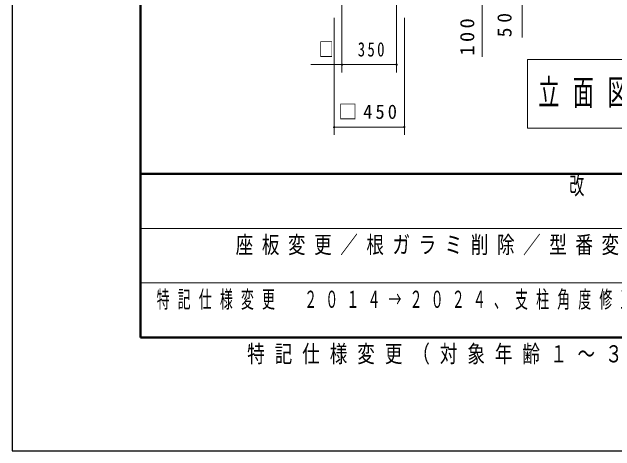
# Model space of a CAD drawing. Units: millimetres on the paper. Extents: x 200 to 813, y 141 to 438.
# Drawn here: x 200.3 to 277.7, y 141.3 to 197.6 of the extents above; entities that cross this region are included whole.
import ezdxf

# ---------------------------------------------------------------- set-up
doc = ezdxf.new("R2010")
doc.units = ezdxf.units.MM
for name, color, linetype, lineweight in [('A3図枠', 140, 'Continuous', 50), ('線', 2, 'Continuous', 25), ('補助', 2, 'Continuous', 13)]:
    doc.layers.add(name, color=color, linetype=linetype, lineweight=lineweight)
doc.layers.add('図面プロファイル', color=7, linetype='Continuous')
doc.styles.add('ＭＳ ゴシック', font='')
doc.styles.get('ＭＳ ゴシック').set_extended_font_data('MS Gothic')

# ---------------------------------------------------------------- blocks, each defined once
blk = doc.blocks.new('dimension_origin')
at = {"color": 0, "linetype": 'Continuous', "lineweight": -2}
blk.add_circle((0, 0), 1.25, dxfattribs=at)

msp = doc.modelspace()

# ---------------------------------------------------------------- linework, layer by layer
at = {"layer": 'A3図枠', "color": 7}
for p, q in [((216.826, 422.858), (216.826, 155.858)), ((216.826, 176.858), (601.826, 176.858)), ((216.826, 155.858), (601.826, 155.858))]:
    msp.add_line(p, q, dxfattribs=at)
at = {"layer": 'A3図枠', "color": 7, "lineweight": 13}
for p, q in [((216.826, 169.858), (358.326, 169.858)), ((216.826, 162.858), (358.326, 162.858))]:
    msp.add_line(p, q, dxfattribs=at)
at = {"layer": '線', "color": 7, "lineweight": 13}
for p, q in [((266.461, 191.525), (266.461, 182.725)), ((314.261, 191.525), (266.461, 191.525)), ((266.461, 182.725), (314.261, 182.725))]:
    msp.add_line(p, q, dxfattribs=at)
at = {"layer": '線', "color": 7}
msp.add_lwpolyline([(200.328, 141.299), (618.324, 141.299), (618.324, 438.219), (200.328, 438.219)], close=True, dxfattribs=at)
at = {"layer": '補助'}
for p, q in [((260.661, 203.858), (260.661, 191.858)), ((242.661, 199.858), (242.661, 189.858)), ((249.661, 199.858), (249.661, 189.858)), ((265.763, 198.658), (265.763, 194.334)), ((241.661, 196.858), (241.661, 181.858)), ((250.661, 196.858), (250.661, 181.858)), ((242.661, 190.858), (238.661, 190.858)), ((249.661, 190.858), (242.661, 190.858)), ((250.661, 182.858), (241.661, 182.858))]:
    msp.add_line(p, q, dxfattribs=at)

# ---------------------------------------------------------------- block references
at = {"layer": '補助', "xscale": 0.0667, "yscale": 0.0667}
for p in [(242.661, 190.858), (241.661, 182.858)]:
    msp.add_blockref('dimension_origin', p, dxfattribs=at)
at = {"layer": '補助', "xscale": 0.0667, "yscale": 0.0667, "rotation": 180}
for p in [(249.661, 190.858), (250.661, 182.858)]:
    msp.add_blockref('dimension_origin', p, dxfattribs=at)

# ---------------------------------------------------------------- texts
at = {"layer": 'A3図枠', "color": 4, "insert": (287.576, 176.558), "char_height": 2.346, "attachment_point": 2, "style": 'ＭＳ ゴシック'}
msp.add_mtext('\\T1.64;\\W0.6;改\u3000\u3000訂\u3000\u3000事\u3000\u3000項', dxfattribs=at)
at = {"layer": '図面プロファイル', "char_height": 2.199, "attachment_point": 2, "style": 'ＭＳ ゴシック'}
for s, insert in [('\\T1.64;\\W0.55;特記仕様変更\u3000２０１４→２０２４、支柱角度修正、スイングクリアランス変更', (267.576, 161.858)), ('\\T1.57;\\W0.75;特記仕様変更（対象年齢１～３才→３～６才）', (267.576, 154.858))]:
    msp.add_mtext(s, dxfattribs=dict(at, insert=insert))
at = {"layer": '線', "color": 7, "style": 'ＭＳ ゴシック'}
for s, insert, char_height, attachment_point in [('\\T1.64;\\W0.6;立面図\u3000Ｓ＝１／５０', (267.861, 187.125), 3.299, 4), ('\\T1.49;\\W0.75;座板変更／根ガラミ削除／型番変更／改訂番号継承', (267.576, 168.858), 2.199, 2)]:
    msp.add_mtext(s, dxfattribs=dict(at, insert=insert, char_height=char_height, attachment_point=attachment_point))
at = {"layer": '補助', "char_height": 1.833, "rotation": 90, "style": 'ＭＳ ゴシック'}
for s, insert, attachment_point in [('\\T1.5;50', (263.513, 196.239), 5), ('\\T1.33;\\W1.05;100', (259.661, 194.629), 8)]:
    msp.add_mtext(s, dxfattribs=dict(at, insert=insert, attachment_point=attachment_point))
at = {"layer": '補助', "char_height": 1.833, "attachment_point": 8, "style": 'ＭＳ ゴシック'}
for s, insert in [('\\T1.33;\\W0.75;□\u3000350', (244.061, 191.858)), ('\\T1.33;\\W0.95;□450', (246.161, 183.858))]:
    msp.add_mtext(s, dxfattribs=dict(at, insert=insert))

doc.saveas('drawing.dxf')
